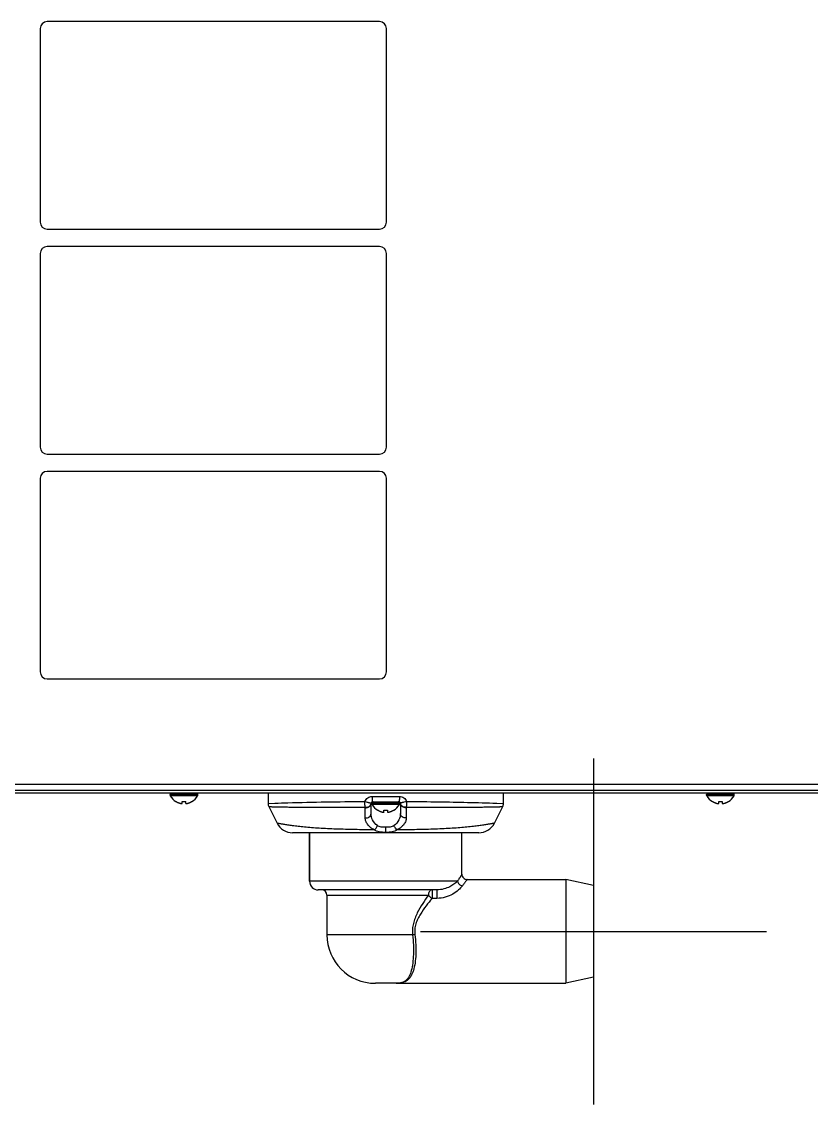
# Model space of a CAD drawing. Header units: millimetres. Extents: x -1686 to 4120, y -1850 to 2563.
# Drawn here: x -1430.6 to -1202.5, y -217.4 to 95.6 of the extents above; entities that cross this region are included whole.
import ezdxf

# ---------------------------------------------------------------- set-up
doc = ezdxf.new("R2010")
doc.units = ezdxf.units.MM
doc.header["$LTSCALE"] = 65.395
doc.layers.get('0').update_dxf_attribs({"linetype": 'CONTINUOUS'})
doc.layers.add('ASSI', color=7, linetype='CONTINUOUS')
doc.layers.add('GEOM', color=7, linetype='CONTINUOUS')

msp = doc.modelspace()

# ---------------------------------------------------------------- linework, layer by layer
at = {"color": 6}
for p, q in [((-1265.46, -117.37), (-1265.46, -217.37)), ((-1315.46, -167.37), (-1215.46, -167.37))]:
    msp.add_line(p, q, dxfattribs=at)
at = {"linetype": 'Continuous'}
for p, q in [((-1556.46, -124.77), (-798.06, -124.77)), ((-1556.11, -126.57), (-798.4, -126.57)), ((-1386.06, -129.85), (-1386.06, -129.81)), ((-1384.26, -130.37), (-1384.26, -129.81)), ((-1383.26, -129.81), (-1383.26, -130.37)), ((-1381.46, -129.81), (-1381.46, -129.85)), ((-1231.06, -129.85), (-1231.06, -129.81)), ((-1229.26, -130.37), (-1229.26, -129.81)), ((-1228.26, -129.81), (-1228.26, -130.37)), ((-1226.46, -129.81), (-1226.46, -129.85)), ((-1327.76, -132.35), (-1327.76, -132.31)), ((-1325.96, -132.87), (-1325.96, -132.31)), ((-1324.96, -132.31), (-1324.96, -132.87)), ((-1323.16, -132.31), (-1323.16, -132.35))]:
    msp.add_line(p, q, dxfattribs=at)
for centre, radius, start, end in [((-1383.57, -125.76), 4.75, 238.4659, 241.0313), ((-1383.57, -125.77), 4.75, 241.0316, 241.9926), ((-1383.57, -125.77), 4.75, 241.9926, 243.3187), ((-1383.58, -125.77), 4.74, 243.3188, 244.4598), ((-1383.58, -125.77), 4.74, 244.4598, 245.4278), ((-1383.58, -125.78), 4.73, 245.4278, 246.6825), ((-1383.58, -125.78), 4.73, 246.6826, 247.4526), ((-1383.58, -125.79), 4.72, 247.4524, 248.9975), ((-1383.59, -125.8), 4.72, 248.9977, 249.4819), ((-1383.59, -125.81), 4.7, 249.4813, 251.5344), ((-1383.6, -125.83), 4.68, 251.535, 252.6227), ((-1383.6, -125.84), 4.67, 252.6228, 253.6051), ((-1383.61, -125.87), 4.64, 253.6036, 255.6824), ((-1384.5, -128.38), 2.01, 262.7256, 264.8598), ((-1384.51, -128.4), 1.98, 264.8627, 265.7144), ((-1384.51, -128.41), 1.97, 265.714, 266.9766), ((-1384.51, -128.42), 1.96, 266.9771, 268.0037), ((-1384.51, -128.43), 1.95, 268.0037, 269.0738), ((-1384.51, -128.43), 1.95, 269.0741, 270.1995), ((-1384.51, -128.43), 1.95, 270.1995, 271.1541), ((-1384.51, -128.43), 1.95, 271.1545, 272.3767), ((-1384.51, -128.42), 1.96, 272.3765, 273.2159), ((-1384.51, -128.41), 1.97, 273.2167, 274.6016), ((-1384.51, -128.4), 1.98, 274.6009, 275.2558), ((-1384.51, -128.37), 2.01, 275.2585, 277.2741), ((-1383.76, -126.06), 3.79, 262.4013, 269.9911), ((-1383.76, -126.06), 3.79, 270.0089, 277.5987), ((-1383, -128.37), 2.01, 262.7259, 264.7415), ((-1383.01, -128.4), 1.98, 264.7442, 265.3991), ((-1383.01, -128.41), 1.97, 265.3984, 266.7833), ((-1383.01, -128.42), 1.96, 266.7841, 267.6235), ((-1383.01, -128.43), 1.96, 267.6234, 268.8455), ((-1383.01, -128.43), 1.95, 268.8459, 270.9258), ((-1383.01, -128.43), 1.95, 270.9261, 271.9964), ((-1383.01, -128.42), 1.96, 271.9964, 273.0228), ((-1383.01, -128.41), 1.97, 273.0233, 274.286), ((-1383.01, -128.4), 1.98, 274.2856, 275.1372), ((-1383.01, -128.38), 2.01, 275.1401, 277.2744), ((-1383.9, -125.87), 4.64, 284.3176, 286.3964), ((-1383.91, -125.84), 4.67, 286.3949, 287.3772), ((-1383.92, -125.83), 4.68, 287.3773, 288.465), ((-1383.92, -125.81), 4.7, 288.4656, 290.5187), ((-1383.93, -125.8), 4.72, 290.5181, 291.0023), ((-1383.93, -125.79), 4.72, 291.0025, 292.5476), ((-1383.93, -125.78), 4.73, 292.5474, 293.3174), ((-1383.93, -125.78), 4.73, 293.3175, 294.5722), ((-1383.94, -125.77), 4.74, 294.5722, 295.5402), ((-1383.94, -125.77), 4.74, 295.5402, 296.6812), ((-1383.94, -125.77), 4.75, 296.6813, 298.0074), ((-1383.94, -125.77), 4.75, 298.0074, 298.9684), ((-1383.94, -125.76), 4.75, 298.9687, 301.5341), ((-1228.57, -125.76), 4.75, 238.4659, 241.0313), ((-1228.57, -125.77), 4.75, 241.0316, 241.9926), ((-1228.57, -125.77), 4.75, 241.9926, 243.3187), ((-1228.58, -125.77), 4.74, 243.3188, 244.4598), ((-1228.58, -125.77), 4.74, 244.4598, 245.4278), ((-1228.58, -125.78), 4.73, 245.4278, 246.6825), ((-1228.58, -125.78), 4.73, 246.6826, 247.4526), ((-1228.58, -125.79), 4.72, 247.4524, 248.9975), ((-1228.59, -125.8), 4.72, 248.9977, 249.4819), ((-1228.59, -125.81), 4.7, 249.4813, 251.5344), ((-1228.6, -125.83), 4.68, 251.535, 252.6227), ((-1228.6, -125.84), 4.67, 252.6228, 253.6051), ((-1228.61, -125.87), 4.64, 253.6036, 255.6824), ((-1229.5, -128.38), 2.01, 262.7256, 264.8598), ((-1229.51, -128.4), 1.98, 264.8627, 265.7144), ((-1229.51, -128.41), 1.97, 265.714, 266.9766), ((-1229.51, -128.42), 1.96, 266.9771, 268.0037), ((-1229.51, -128.43), 1.95, 268.0037, 269.0738), ((-1229.51, -128.43), 1.95, 269.0741, 270.1995), ((-1229.51, -128.43), 1.95, 270.1995, 271.1541), ((-1229.51, -128.43), 1.95, 271.1545, 272.3767), ((-1229.51, -128.42), 1.96, 272.3765, 273.2159), ((-1229.51, -128.41), 1.97, 273.2167, 274.6016), ((-1229.51, -128.4), 1.98, 274.6009, 275.2558), ((-1229.51, -128.37), 2.01, 275.2585, 277.2741), ((-1228.76, -126.06), 3.79, 262.4013, 269.9911), ((-1228.76, -126.06), 3.79, 270.0089, 277.5987), ((-1228, -128.37), 2.01, 262.7259, 264.7415), ((-1228.01, -128.4), 1.98, 264.7442, 265.3991), ((-1228.01, -128.41), 1.97, 265.3984, 266.7833), ((-1228.01, -128.42), 1.96, 266.7841, 267.6235), ((-1228.01, -128.43), 1.96, 267.6234, 268.8455), ((-1228.01, -128.43), 1.95, 268.8459, 270.9258), ((-1228.01, -128.43), 1.95, 270.9261, 271.9964), ((-1228.01, -128.42), 1.96, 271.9964, 273.0228), ((-1228.01, -128.41), 1.97, 273.0233, 274.286), ((-1228.01, -128.4), 1.98, 274.2856, 275.1372), ((-1228.01, -128.38), 2.01, 275.1401, 277.2744), ((-1228.9, -125.87), 4.64, 284.3176, 286.3964), ((-1228.91, -125.84), 4.67, 286.3949, 287.3772), ((-1228.92, -125.83), 4.68, 287.3773, 288.465), ((-1228.92, -125.81), 4.7, 288.4656, 290.5187), ((-1228.93, -125.8), 4.72, 290.5181, 291.0023), ((-1228.93, -125.79), 4.72, 291.0025, 292.5476), ((-1228.93, -125.78), 4.73, 292.5474, 293.3174), ((-1228.93, -125.78), 4.73, 293.3175, 294.5722), ((-1228.94, -125.77), 4.74, 294.5722, 295.5402), ((-1228.94, -125.77), 4.74, 295.5402, 296.6812), ((-1228.94, -125.77), 4.75, 296.6813, 298.0074), ((-1228.94, -125.77), 4.75, 298.0074, 298.9684), ((-1228.94, -125.76), 4.75, 298.9687, 301.5341), ((-1325.27, -128.26), 4.75, 238.4659, 241.0313), ((-1325.27, -128.27), 4.75, 241.0316, 241.9926), ((-1325.27, -128.27), 4.75, 241.9926, 243.3187), ((-1325.28, -128.27), 4.74, 243.3188, 244.4598), ((-1325.28, -128.27), 4.74, 244.4598, 245.4278), ((-1325.28, -128.28), 4.73, 245.4278, 246.6825), ((-1325.28, -128.28), 4.73, 246.6826, 247.4526), ((-1325.28, -128.29), 4.72, 247.4524, 248.9975), ((-1325.29, -128.3), 4.72, 248.9977, 249.4819), ((-1325.29, -128.31), 4.7, 249.4813, 251.5344), ((-1325.3, -128.33), 4.68, 251.535, 252.6227), ((-1325.3, -128.34), 4.67, 252.6228, 253.6051), ((-1325.31, -128.37), 4.64, 253.6036, 255.6824), ((-1326.2, -130.88), 2.01, 262.7256, 264.8598), ((-1326.21, -130.9), 1.98, 264.8627, 265.7144), ((-1326.21, -130.91), 1.97, 265.714, 266.9766), ((-1326.21, -130.92), 1.96, 266.9771, 268.0037), ((-1326.21, -130.93), 1.95, 268.0037, 269.0738), ((-1326.21, -130.93), 1.95, 269.0741, 270.1995), ((-1326.21, -130.93), 1.95, 270.1995, 271.1541), ((-1326.21, -130.93), 1.95, 271.1545, 272.3767), ((-1326.21, -130.92), 1.96, 272.3765, 273.2159), ((-1326.21, -130.91), 1.97, 273.2167, 274.6016), ((-1326.21, -130.9), 1.98, 274.6009, 275.2558), ((-1326.21, -130.87), 2.01, 275.2585, 277.2741), ((-1325.46, -128.56), 3.79, 262.4013, 269.9911), ((-1325.46, -128.56), 3.79, 270.0089, 277.5987), ((-1324.7, -130.87), 2.01, 262.7259, 264.7415), ((-1324.71, -130.9), 1.98, 264.7442, 265.3991), ((-1324.71, -130.91), 1.97, 265.3984, 266.7833), ((-1324.71, -130.92), 1.96, 266.7841, 267.6235), ((-1324.71, -130.93), 1.96, 267.6234, 268.8455), ((-1324.71, -130.93), 1.95, 268.8459, 270.9258), ((-1324.71, -130.93), 1.95, 270.9261, 271.9964), ((-1324.71, -130.92), 1.96, 271.9964, 273.0228), ((-1324.71, -130.91), 1.97, 273.0233, 274.286), ((-1324.71, -130.9), 1.98, 274.2856, 275.1372), ((-1324.71, -130.88), 2.01, 275.1401, 277.2744), ((-1325.6, -128.37), 4.64, 284.3176, 286.3964), ((-1325.61, -128.34), 4.67, 286.3949, 287.3772), ((-1325.62, -128.33), 4.68, 287.3773, 288.465), ((-1325.62, -128.31), 4.7, 288.4656, 290.5187), ((-1325.63, -128.3), 4.72, 290.5181, 291.0023), ((-1325.63, -128.29), 4.72, 291.0025, 292.5476), ((-1325.63, -128.28), 4.73, 292.5474, 293.3174), ((-1325.63, -128.28), 4.73, 293.3175, 294.5722), ((-1325.64, -128.27), 4.74, 294.5722, 295.5402), ((-1325.64, -128.27), 4.74, 295.5402, 296.6812), ((-1325.64, -128.27), 4.75, 296.6813, 298.0074), ((-1325.64, -128.27), 4.75, 298.0074, 298.9684), ((-1325.64, -128.26), 4.75, 298.9687, 301.5341)]:
    msp.add_arc(centre, radius, start, end, dxfattribs=at)
at = {"layer": 'ASSI', "linetype": 'Continuous'}
for p, q in [((-1379.76, -127.77), (-1387.76, -127.77)), ((-1387.76, -127.97), (-1387.76, -127.77)), ((-1379.76, -127.97), (-1387.76, -127.97)), ((-1379.81, -128.17), (-1387.7, -128.17)), ((-1379.76, -127.97), (-1379.76, -127.77)), ((-1224.76, -127.77), (-1232.76, -127.77)), ((-1232.76, -127.97), (-1232.76, -127.77)), ((-1224.76, -127.97), (-1232.76, -127.97)), ((-1224.81, -128.17), (-1232.7, -128.17)), ((-1224.76, -127.97), (-1224.76, -127.77)), ((-1321.46, -130.27), (-1329.46, -130.27)), ((-1329.46, -130.47), (-1329.46, -130.27)), ((-1321.46, -130.47), (-1329.46, -130.47)), ((-1321.51, -130.67), (-1329.4, -130.67)), ((-1329.06, -129.87), (-1321.86, -129.87)), ((-1321.46, -130.47), (-1321.46, -130.27)), ((-1347.46, -152.87), (-1347.46, -138.87)), ((-1303.46, -150.87), (-1303.46, -138.87)), ((-1342.46, -156.87), (-1342.46, -168.37))]:
    msp.add_line(p, q, dxfattribs=at)
for centre, radius, start, end in [((-1387.36, -127.77), 0.4, 90, 180), ((-1387.36, -127.97), 0.4, 180, 210.3012), ((-1383.56, -125.75), 4.8, 210.3012, 238.5421), ((-1383.96, -125.75), 4.8, 301.4579, 329.6988), ((-1380.16, -127.77), 0.4, 0, 90), ((-1380.16, -127.97), 0.4, 329.6988, 360), ((-1232.36, -127.77), 0.4, 90, 180), ((-1232.36, -127.97), 0.4, 180, 210.3012), ((-1228.56, -125.75), 4.8, 210.3012, 238.5421), ((-1228.96, -125.75), 4.8, 301.4579, 329.6988), ((-1225.16, -127.77), 0.4, 0, 90), ((-1225.16, -127.97), 0.4, 329.6988, 360), ((-1329.06, -130.27), 0.4, 90, 180), ((-1329.06, -130.47), 0.4, 180, 210.3012), ((-1325.26, -128.25), 4.8, 210.3012, 238.5421), ((-1325.66, -128.25), 4.8, 301.4579, 329.6988), ((-1321.86, -130.27), 0.4, 0, 90), ((-1321.86, -130.47), 0.4, 329.6988, 360)]:
    msp.add_arc(centre, radius, start, end, dxfattribs=at)
at = {"layer": 'GEOM', "linetype": 'Continuous'}
for p, q in [((-1327.26, 95.63), (-1423.26, 95.63)), ((-1425.26, 93.63), (-1425.26, 37.63)), ((-1325.26, 37.63), (-1325.26, 93.63)), ((-1423.26, 35.63), (-1327.26, 35.63)), ((-1425.26, 28.63), (-1425.26, -27.37)), ((-1327.26, 30.63), (-1423.26, 30.63)), ((-1325.26, -27.37), (-1325.26, 28.63)), ((-1423.26, -29.37), (-1327.26, -29.37)), ((-1327.26, -34.37), (-1423.26, -34.37)), ((-1425.26, -36.37), (-1425.26, -92.37)), ((-1325.26, -92.37), (-1325.26, -36.37)), ((-1423.26, -94.37), (-1327.26, -94.37)), ((-798.06, -127.37), (-1558.26, -127.37)), ((-1359.46, -127.37), (-1359.46, -130.4)), ((-1291.46, -130.4), (-1291.46, -127.37)), ((-1359.46, -130.4), (-1357.5, -130.32)), ((-1359.25, -131.29), (-1356.84, -136.11)), ((-1357.5, -130.32), (-1357.46, -130.32)), ((-1331.71, -129.82), (-1331.45, -129.81)), ((-1329.46, -130.37), (-1329.71, -130.37)), ((-1329.71, -133.33), (-1329.71, -130.37)), ((-1329.42, -128.37), (-1321.49, -128.37)), ((-1329.21, -129.87), (-1321.71, -129.87)), ((-1321.21, -130.37), (-1321.46, -130.37)), ((-1321.21, -130.37), (-1321.21, -133.33)), ((-1319.46, -129.81), (-1319.2, -129.82)), ((-1294.08, -136.11), (-1291.67, -131.29)), ((-1293.43, -130.32), (-1293.39, -130.32)), ((-1293.39, -130.32), (-1291.46, -130.4)), ((-1325.46, -138.87), (-1325.46, -137.28)), ((-1298.55, -138.87), (-1352.37, -138.87)), ((-1347.46, -138.87), (-1347.46, -152.87)), ((-1303.46, -150.87), (-1303.46, -138.87)), ((-1304.73, -152.87), (-1347.46, -152.87)), ((-1301.96, -152.37), (-1273.46, -152.37)), ((-1265.46, -154.12), (-1273.46, -152.37)), ((-1273.46, -152.37), (-1273.46, -182.37)), ((-1310.68, -155.37), (-1344.96, -155.37)), ((-1312.03, -155.37), (-1312.03, -157.82)), ((-1310.68, -155.37), (-1310.68, -157.82)), ((-1265.46, -154.12), (-1265.46, -180.62)), ((-1342.46, -156.87), (-1313.12, -156.87)), ((-1310.68, -157.82), (-1312.03, -157.82)), ((-1317.71, -168.37), (-1342.46, -168.37)), ((-1265.46, -180.62), (-1273.46, -182.37)), ((-1322.46, -182.37), (-1328.46, -182.37)), ((-1322.46, -182.37), (-1273.46, -182.37)), ((-1322.46, -182.37), (-1322.46, -182.37)), ((-1322.46, -182.37), (-1322.46, -182.37))]:
    msp.add_line(p, q, dxfattribs=at)
for centre, radius, start, end in [((-1423.26, 93.63), 2, 90, 180), ((-1327.26, 93.63), 2, 0, 90), ((-1423.26, 37.63), 2, 180, 270), ((-1327.26, 37.63), 2, 270, 360), ((-1423.26, 28.63), 2, 90, 180), ((-1327.26, 28.63), 2, 0, 90), ((-1423.26, -27.37), 2, 180, 270), ((-1327.26, -27.37), 2, 270, 360), ((-1423.26, -36.37), 2, 90, 180), ((-1327.26, -36.37), 2, 0, 90), ((-1423.26, -92.37), 2, 180, 270), ((-1327.26, -92.37), 2, 270, 360), ((-1357.46, -130.4), 2, 180, 206.5651), ((-1329.21, -130.37), 0.5, 90, 180), ((-1330.73, -130.26), 1.03, 354.0374, 355.9341), ((-1321.71, -130.37), 0.5, 0, 90), ((-1320.18, -130.26), 1.03, 184.0652, 185.9617), ((-1293.46, -130.4), 2, 333.4349, 0), ((-1329.45, -131.6), 1.94, 175.8774, 180.0644), ((-1321.47, -131.61), 1.94, 359.9431, 4.1302), ((-1352.37, -133.87), 5, 206.565, 270), ((-1298.55, -133.87), 5, 270, 333.435), ((-1344.96, -152.87), 2.5, 180, 270), ((-1301.96, -150.87), 1.5, 179.9997, 270.0002), ((-1343.96, -156.87), 1.5, 0, 90), ((-1311.1, -156.87), 2.02, 174.2501, 179.9812), ((-1328.46, -168.37), 14, 180, 270), ((-1314.48, -190.07), 21.94, 96.6794, 98.4795), ((-1322.46, -165.98), 16.39, 270.0003, 270.1257), ((-1322.46, -168.71), 13.66, 270.0014, 270.1743)]:
    msp.add_arc(centre, radius, start, end, dxfattribs=at)
for points, knots in [([(-1359.25, -131.29), (-1359.25, -131.29), (-1359.24, -131.29), (-1359.23, -131.29), (-1359.21, -131.29), (-1359.18, -131.29), (-1359.13, -131.29), (-1359.07, -131.3), (-1358.96, -131.3), (-1358.79, -131.3), (-1358.54, -131.31), (-1358.24, -131.32), (-1357.88, -131.33), (-1357.47, -131.34), (-1357, -131.35), (-1356.26, -131.36), (-1355.19, -131.38), (-1353.75, -131.41), (-1352.08, -131.43), (-1350.19, -131.45), (-1348.07, -131.46), (-1345.74, -131.47), (-1342.24, -131.47), (-1337.43, -131.47), (-1333.47, -131.47), (-1331.38, -131.47)], [0, 0, 0, 0, 0.000246, 0.000554, 0.000985, 0.002217, 0.003941, 0.006159, 0.00887, 0.015775, 0.02466, 0.03553, 0.048392, 0.063251, 0.080114, 0.098987, 0.142781, 0.194656, 0.254608, 0.322585, 0.398483, 0.482115, 0.573189, 0.775718, 1, 1, 1, 1]), ([(-1357.46, -130.32), (-1356.23, -130.27), (-1347.65, -129.98), (-1339.07, -129.85), (-1331.71, -129.82)], [0, 0, 0, 0, 0.143107, 1, 1, 1, 1]), ([(-1331.38, -131.47), (-1331.44, -131.23), (-1331.49, -130.68), (-1331.48, -130.12), (-1331.45, -129.81)], [0, 0, 0, 0, 0.436731, 1, 1, 1, 1]), ([(-1331.45, -129.81), (-1331.39, -129.6), (-1331.18, -129.2), (-1330.69, -128.73), (-1330.09, -128.44), (-1329.64, -128.37), (-1329.42, -128.37)], [0, 0, 0, 0, 0.251155, 0.501038, 0.750347, 1, 1, 1, 1]), ([(-1331.45, -129.81), (-1331.24, -129.88), (-1330.93, -129.97), (-1330.52, -130.08), (-1330.26, -130.14), (-1330.03, -130.19), (-1329.88, -130.22), (-1329.78, -130.24), (-1329.73, -130.24), (-1329.71, -130.24), (-1329.69, -130.23), (-1329.69, -130.23)], [0, 0, 0, 0, 0.363518, 0.535495, 0.689644, 0.818343, 0.915363, 0.950528, 0.97624, 0.992425, 1, 1, 1, 1]), ([(-1331.39, -131.61), (-1331.18, -131.63), (-1330.76, -131.6), (-1330.2, -131.34), (-1329.81, -130.91), (-1329.71, -130.55), (-1329.71, -130.37)], [0, 0, 0, 0, 0.270379, 0.530725, 0.772739, 1, 1, 1, 1]), ([(-1331.38, -131.47), (-1331.19, -131.49), (-1330.79, -131.47), (-1330.25, -131.26), (-1329.85, -130.87), (-1329.73, -130.53), (-1329.71, -130.37)], [0, 0, 0, 0, 0.270009, 0.529557, 0.771752, 1, 1, 1, 1]), ([(-1329.42, -128.37), (-1329.42, -128.56), (-1329.41, -128.92), (-1329.37, -129.38), (-1329.32, -129.68), (-1329.26, -129.83), (-1329.22, -129.87), (-1329.21, -129.87)], [0, 0, 0, 0, 0.372682, 0.689836, 0.905667, 0.966947, 1, 1, 1, 1]), ([(-1321.49, -128.37), (-1321.49, -128.56), (-1321.5, -128.92), (-1321.54, -129.38), (-1321.6, -129.68), (-1321.65, -129.83), (-1321.69, -129.87), (-1321.71, -129.87)], [0, 0, 0, 0, 0.372682, 0.689836, 0.905667, 0.966947, 1, 1, 1, 1]), ([(-1321.49, -128.37), (-1321.27, -128.37), (-1320.83, -128.44), (-1320.22, -128.73), (-1319.73, -129.2), (-1319.53, -129.6), (-1319.46, -129.81)], [0, 0, 0, 0, 0.249653, 0.498962, 0.748845, 1, 1, 1, 1]), ([(-1319.46, -129.81), (-1319.67, -129.88), (-1319.99, -129.97), (-1320.39, -130.08), (-1320.66, -130.14), (-1320.88, -130.19), (-1321.04, -130.22), (-1321.13, -130.24), (-1321.18, -130.24), (-1321.21, -130.24), (-1321.23, -130.23), (-1321.23, -130.23)], [0, 0, 0, 0, 0.363522, 0.535498, 0.689646, 0.818343, 0.915363, 0.950528, 0.97624, 0.992425, 1, 1, 1, 1]), ([(-1319.53, -131.47), (-1319.73, -131.49), (-1320.13, -131.47), (-1320.66, -131.26), (-1321.06, -130.87), (-1321.19, -130.53), (-1321.21, -130.37)], [0, 0, 0, 0, 0.27001, 0.529557, 0.771751, 1, 1, 1, 1]), ([(-1319.53, -131.61), (-1319.74, -131.63), (-1320.16, -131.6), (-1320.71, -131.34), (-1321.11, -130.91), (-1321.21, -130.55), (-1321.21, -130.37)], [0, 0, 0, 0, 0.270379, 0.530725, 0.772739, 1, 1, 1, 1]), ([(-1319.46, -129.81), (-1319.44, -130.12), (-1319.43, -130.68), (-1319.48, -131.23), (-1319.53, -131.47)], [0, 0, 0, 0, 0.563272, 1, 1, 1, 1]), ([(-1319.53, -131.47), (-1317.45, -131.47), (-1313.48, -131.47), (-1308.67, -131.47), (-1305.17, -131.47), (-1302.84, -131.46), (-1300.73, -131.45), (-1298.84, -131.43), (-1297.17, -131.41), (-1295.72, -131.38), (-1294.5, -131.36), (-1293.62, -131.34), (-1293.03, -131.33), (-1292.68, -131.32), (-1292.37, -131.31), (-1292.13, -131.3), (-1291.95, -131.3), (-1291.84, -131.3), (-1291.78, -131.29), (-1291.73, -131.29), (-1291.7, -131.29), (-1291.68, -131.29), (-1291.67, -131.29), (-1291.67, -131.29)], [0, 0, 0, 0, 0.22428, 0.426813, 0.517891, 0.601525, 0.677423, 0.745403, 0.805354, 0.857228, 0.901021, 0.936755, 0.951614, 0.964475, 0.975344, 0.984228, 0.991132, 0.993843, 0.99606, 0.997784, 0.999015, 0.999754, 1, 1, 1, 1]), ([(-1319.2, -129.82), (-1316.2, -129.83), (-1307.6, -129.91), (-1299.01, -130.11), (-1293.43, -130.32)], [0, 0, 0, 0, 0.34994, 1, 1, 1, 1]), ([(-1331.38, -134.57), (-1331.18, -134.59), (-1330.76, -134.56), (-1330.2, -134.3), (-1329.81, -133.87), (-1329.71, -133.51), (-1329.71, -133.33)], [0, 0, 0, 0, 0.270436, 0.530776, 0.772762, 1, 1, 1, 1]), ([(-1328.8, -138.02), (-1329.2, -137.81), (-1329.9, -137.35), (-1330.73, -136.48), (-1331.25, -135.55), (-1331.38, -134.88), (-1331.38, -134.57)], [0, 0, 0, 0, 0.297149, 0.559141, 0.790551, 1, 1, 1, 1]), ([(-1327.86, -136.77), (-1328.44, -136.36), (-1329.35, -135.3), (-1329.71, -133.95), (-1329.71, -133.33)], [0, 0, 0, 0, 0.533739, 1, 1, 1, 1]), ([(-1321.21, -133.33), (-1321.21, -133.95), (-1321.57, -135.3), (-1322.48, -136.36), (-1323.06, -136.77)], [0, 0, 0, 0, 0.466261, 1, 1, 1, 1]), ([(-1319.53, -134.57), (-1319.53, -134.88), (-1319.66, -135.55), (-1320.18, -136.48), (-1321.01, -137.35), (-1321.72, -137.81), (-1322.12, -138.02)], [0, 0, 0, 0, 0.209447, 0.44086, 0.702851, 1, 1, 1, 1]), ([(-1319.53, -134.57), (-1319.74, -134.59), (-1320.16, -134.56), (-1320.71, -134.3), (-1321.11, -133.87), (-1321.21, -133.51), (-1321.21, -133.33)], [0, 0, 0, 0, 0.270436, 0.530776, 0.772761, 1, 1, 1, 1]), ([(-1328.8, -138.02), (-1330.68, -138.01), (-1334.35, -137.96), (-1339.64, -137.82), (-1343.8, -137.63), (-1346.84, -137.42), (-1348.87, -137.24), (-1350.69, -137.05), (-1352.29, -136.85), (-1353.65, -136.65), (-1354.64, -136.49), (-1355.3, -136.38), (-1355.71, -136.31), (-1356.05, -136.25), (-1356.32, -136.2), (-1356.54, -136.16), (-1356.68, -136.14), (-1356.76, -136.12), (-1356.8, -136.11), (-1356.83, -136.11), (-1356.84, -136.11), (-1356.84, -136.11)], [0, 0, 0, 0, 0.200474, 0.390811, 0.564779, 0.643695, 0.716198, 0.781535, 0.839025, 0.888116, 0.928437, 0.945244, 0.959801, 0.972105, 0.98216, 0.989971, 0.995545, 0.997494, 0.998886, 0.999722, 1, 1, 1, 1]), ([(-1328.8, -138.02), (-1328.59, -137.89), (-1328.21, -137.51), (-1327.95, -137.04), (-1327.86, -136.77)], [0, 0, 0, 0, 0.468716, 1, 1, 1, 1]), ([(-1325.46, -137.28), (-1325.68, -137.28), (-1326.11, -137.27), (-1326.74, -137.21), (-1327.34, -137.07), (-1327.7, -136.89), (-1327.86, -136.77)], [0, 0, 0, 0, 0.263146, 0.520098, 0.765825, 1, 1, 1, 1]), ([(-1323.06, -136.77), (-1323.21, -136.89), (-1323.58, -137.07), (-1324.17, -137.21), (-1324.81, -137.27), (-1325.24, -137.28), (-1325.46, -137.28)], [0, 0, 0, 0, 0.234173, 0.479901, 0.736854, 1, 1, 1, 1]), ([(-1322.12, -138.02), (-1322.33, -137.89), (-1322.71, -137.51), (-1322.96, -137.04), (-1323.06, -136.77)], [0, 0, 0, 0, 0.468708, 1, 1, 1, 1]), ([(-1294.08, -136.11), (-1294.08, -136.1), (-1294.08, -136.11), (-1294.09, -136.11), (-1294.11, -136.11), (-1294.15, -136.12), (-1294.2, -136.13), (-1294.27, -136.14), (-1294.4, -136.17), (-1294.59, -136.2), (-1294.87, -136.25), (-1295.21, -136.31), (-1295.61, -136.38), (-1296.08, -136.46), (-1296.61, -136.55), (-1297.44, -136.68), (-1298.62, -136.85), (-1300.22, -137.05), (-1302.05, -137.24), (-1304.07, -137.42), (-1306.28, -137.57), (-1308.65, -137.7), (-1312.06, -137.85), (-1316.57, -137.96), (-1320.23, -138.01), (-1322.12, -138.02)], [0, 0, 0, 0, 0.000278, 0.000626, 0.001113, 0.002505, 0.004455, 0.006962, 0.010028, 0.017839, 0.027894, 0.040198, 0.054754, 0.071561, 0.09061, 0.111882, 0.160973, 0.218462, 0.283799, 0.356301, 0.435216, 0.519769, 0.609186, 0.799522, 1, 1, 1, 1]), ([(-1325.46, -138.75), (-1325.78, -138.75), (-1326.4, -138.73), (-1327.29, -138.63), (-1328.11, -138.42), (-1328.59, -138.17), (-1328.8, -138.02)], [0, 0, 0, 0, 0.275621, 0.536586, 0.776528, 1, 1, 1, 1]), ([(-1322.12, -138.02), (-1322.33, -138.17), (-1322.81, -138.42), (-1323.62, -138.63), (-1324.52, -138.73), (-1325.14, -138.75), (-1325.46, -138.75)], [0, 0, 0, 0, 0.22347, 0.463413, 0.724378, 1, 1, 1, 1]), ([(-1304.73, -152.87), (-1305.36, -153.51), (-1306.63, -154.41), (-1308.7, -155.18), (-1310, -155.37), (-1310.68, -155.37)], [0, 0, 0, 0, 0.410602, 0.689298, 1, 1, 1, 1]), ([(-1303.46, -150.87), (-1303.46, -150.87), (-1303.47, -150.88), (-1303.48, -150.91), (-1303.51, -150.95), (-1303.57, -151.04), (-1303.67, -151.19), (-1303.81, -151.41), (-1304, -151.7), (-1304.31, -152.19), (-1304.56, -152.59), (-1304.73, -152.87)], [0, 0, 0, 0, 0.004232, 0.016859, 0.037823, 0.067067, 0.149934, 0.264147, 0.408164, 0.580162, 1, 1, 1, 1]), ([(-1304.73, -152.87), (-1304.67, -153.2), (-1304.3, -153.82), (-1303.66, -154.14), (-1303.32, -154.19)], [0, 0, 0, 0, 0.49008, 1, 1, 1, 1]), ([(-1301.96, -152.37), (-1301.96, -152.37), (-1301.97, -152.38), (-1301.99, -152.4), (-1302.01, -152.44), (-1302.05, -152.49), (-1302.11, -152.56), (-1302.2, -152.68), (-1302.34, -152.86), (-1302.53, -153.12), (-1302.76, -153.43), (-1303.03, -153.79), (-1303.22, -154.05), (-1303.32, -154.19)], [0, 0, 0, 0, 0.004227, 0.016842, 0.037787, 0.067005, 0.1044, 0.149808, 0.263956, 0.407929, 0.579926, 0.778009, 1, 1, 1, 1]), ([(-1312.03, -155.37), (-1312.16, -155.37), (-1312.44, -155.44), (-1312.78, -155.74), (-1313.02, -156.16), (-1313.09, -156.49), (-1313.11, -156.67)], [0, 0, 0, 0, 0.215404, 0.450766, 0.714494, 1, 1, 1, 1]), ([(-1303.32, -154.19), (-1303.63, -154.63), (-1304.47, -155.54), (-1306.13, -156.7), (-1308.26, -157.58), (-1309.86, -157.82), (-1310.68, -157.82)], [0, 0, 0, 0, 0.192049, 0.43439, 0.709531, 1, 1, 1, 1]), ([(-1313.12, -156.87), (-1313.69, -157.67), (-1314.84, -159.34), (-1316.15, -161.56), (-1317.02, -163.5), (-1317.52, -165.06), (-1317.8, -166.7), (-1317.77, -167.82), (-1317.71, -168.37)], [0, 0, 0, 0, 0.233064, 0.480434, 0.608077, 0.737677, 0.868626, 1, 1, 1, 1]), ([(-1312.03, -157.82), (-1312.63, -158.52), (-1313.85, -160), (-1315.25, -161.97), (-1316.21, -163.73), (-1316.79, -165.16), (-1317.12, -166.7), (-1317.1, -167.76), (-1317.03, -168.28)], [0, 0, 0, 0, 0.232719, 0.479637, 0.607182, 0.736875, 0.868163, 1, 1, 1, 1]), ([(-1313.12, -156.87), (-1313.07, -156.97), (-1312.92, -157.16), (-1312.66, -157.42), (-1312.36, -157.65), (-1312.14, -157.77), (-1312.03, -157.82)], [0, 0, 0, 0, 0.23802, 0.491156, 0.749157, 1, 1, 1, 1]), ([(-1317.03, -168.28), (-1316.9, -169.25), (-1316.74, -171.16), (-1316.72, -173.93), (-1316.94, -176.43), (-1317.33, -178.3), (-1317.79, -179.56), (-1318.3, -180.57), (-1318.98, -181.41), (-1319.86, -181.95), (-1320.61, -182.21), (-1321.47, -182.35), (-1322.09, -182.37), (-1322.42, -182.37)], [0, 0, 0, 0, 0.17122, 0.333526, 0.480726, 0.608276, 0.664143, 0.714978, 0.804868, 0.847773, 0.892561, 0.942242, 1, 1, 1, 1]), ([(-1317.71, -168.37), (-1317.6, -169.34), (-1317.44, -171.23), (-1317.42, -173.96), (-1317.6, -176.44), (-1317.99, -178.57), (-1318.6, -180.29), (-1319.37, -181.39), (-1320.15, -181.94), (-1320.81, -182.21), (-1321.57, -182.35), (-1322.12, -182.37), (-1322.42, -182.37)], [0, 0, 0, 0, 0.175592, 0.342031, 0.492928, 0.62336, 0.731179, 0.819479, 0.860065, 0.901499, 0.946971, 1, 1, 1, 1])]:
    msp.add_open_spline(points, degree=3, knots=knots, dxfattribs=at)
for points in [[(-1331.38, -134.57), (-1331.38, -133.58), (-1331.39, -132.59), (-1331.39, -131.61)], [(-1319.53, -131.61), (-1319.53, -132.59), (-1319.53, -133.58), (-1319.53, -134.57)]]:
    msp.add_open_spline(points, degree=3, dxfattribs=at)

doc.saveas('drawing.dxf')
